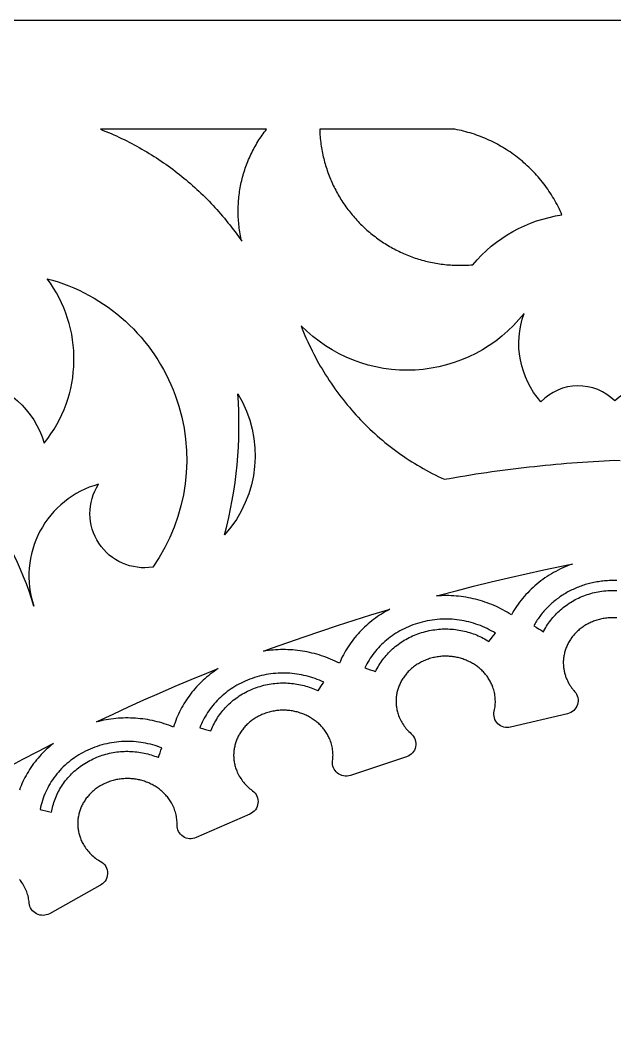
# Model space of a CAD drawing. Extents: x -750 to 750, y -1000 to 1000.
# Drawn here: x -218.2 to 0, y 630.1 to 1000 of the extents above; entities that cross this region are included whole.
import ezdxf

# ---------------------------------------------------------------- set-up
doc = ezdxf.new("R2010")
doc.units = 0
doc.layers.add('LAYER_1', color=18, linetype='CONTINUOUS')

msp = doc.modelspace()

# ---------------------------------------------------------------- linework, layer by layer
at = {"layer": 'LAYER_1'}
for points in [[(-750, -1000), (-750, 1000), (0, 1000), (750, 1000), (750, -1000)], [(0.69, 794.49), (0, 794.49), (-0.68, 794.49), (-1.41, 794.48), (-2.12, 794.46), (-2.69, 794.43), (-3.26, 794.39), (-3.82, 794.35), (-4.38, 794.29), (-4.94, 794.23), (-5.49, 794.16), (-6.04, 794.08), (-6.59, 793.99), (-7.13, 793.89), (-7.67, 793.79), (-8.21, 793.68), (-8.75, 793.55), (-9.28, 793.42), (-9.8, 793.29), (-10.33, 793.14), (-10.84, 792.99), (-11.36, 792.83), (-11.87, 792.66), (-12.38, 792.48), (-12.88, 792.3), (-13.38, 792.1), (-13.87, 791.9), (-14.36, 791.7), (-14.85, 791.48), (-15.33, 791.26), (-15.81, 791.04), (-16.28, 790.8), (-16.75, 790.56), (-17.21, 790.31), (-17.67, 790.06), (-18.12, 789.79), (-18.57, 789.52), (-19.01, 789.25), (-19.44, 788.97), (-19.88, 788.68), (-20.3, 788.38), (-20.72, 788.08), (-21.14, 787.78), (-21.55, 787.46), (-21.95, 787.14), (-22.35, 786.82), (-22.74, 786.49), (-23.13, 786.15), (-23.51, 785.81), (-23.88, 785.46), (-24.25, 785.11), (-24.61, 784.75), (-24.97, 784.38), (-25.32, 784.01), (-25.66, 783.64), (-26, 783.26), (-26.33, 782.87), (-26.65, 782.48), (-26.97, 782.09), (-27.28, 781.69), (-27.58, 781.28), (-27.87, 780.87), (-28.16, 780.46), (-28.44, 780.04), (-28.72, 779.62), (-28.98, 779.19), (-29.24, 778.76), (-29.49, 778.32), (-29.74, 777.88), (-28.84, 777.36), (-27.95, 776.83), (-27.06, 776.29), (-26.18, 775.73), (-26, 776.09), (-25.69, 776.66), (-25.36, 777.23), (-25.02, 777.79), (-24.67, 778.34), (-24.3, 778.88), (-23.92, 779.41), (-23.52, 779.93), (-23.12, 780.45), (-22.7, 780.95), (-22.27, 781.44), (-21.83, 781.92), (-21.37, 782.39), (-20.91, 782.86), (-20.43, 783.31), (-19.94, 783.74), (-19.44, 784.17), (-18.93, 784.59), (-18.41, 784.99), (-17.88, 785.39), (-17.34, 785.77), (-16.79, 786.14), (-16.23, 786.49), (-15.66, 786.84), (-15.08, 787.17), (-14.5, 787.49), (-13.9, 787.8), (-13.29, 788.09), (-12.68, 788.37), (-12.06, 788.63), (-11.43, 788.89), (-10.79, 789.12), (-10.15, 789.35), (-9.5, 789.56), (-8.84, 789.75), (-8.17, 789.93), (-7.5, 790.1), (-6.82, 790.25), (-6.14, 790.38), (-5.45, 790.5), (-4.75, 790.6), (-4.05, 790.69), (-3.35, 790.76), (-2.63, 790.81), (-1.92, 790.85), (-1.3, 790.87), (-0.68, 790.88), (0, 790.88), (0.69, 790.88)], [(-222.55, 726.02), (-217.17, 728.93), (-211.75, 731.81), (-206.3, 734.63), (-206.02, 734.78), (-206.71, 734.23), (-207.37, 733.66), (-208.03, 733.08), (-208.67, 732.49), (-209.29, 731.89), (-209.91, 731.27), (-210.5, 730.65), (-211.08, 730.01), (-211.65, 729.36), (-212.2, 728.7), (-212.74, 728.02), (-213.25, 727.34), (-213.76, 726.65), (-214.25, 725.95), (-214.72, 725.23), (-215.17, 724.51), (-215.61, 723.78), (-216.03, 723.04), (-216.44, 722.29), (-216.82, 721.53), (-217.19, 720.77), (-217.54, 719.99), (-217.88, 719.21), (-218.19, 718.42), (-218.49, 717.63)]]:
    msp.add_lwpolyline(points, dxfattribs=at)
for points in [[(-188.72, 959.98), (-187.74, 959.6), (-186.76, 959.2), (-185.79, 958.8), (-184.82, 958.38), (-183.85, 957.96), (-182.9, 957.53), (-181.94, 957.09), (-180.99, 956.64), (-180.05, 956.19), (-179.11, 955.72), (-178.17, 955.25), (-177.24, 954.77), (-176.31, 954.28), (-175.39, 953.78), (-174.48, 953.27), (-173.56, 952.75), (-172.66, 952.23), (-171.76, 951.69), (-170.86, 951.15), (-169.97, 950.6), (-169.09, 950.05), (-168.21, 949.48), (-167.34, 948.91), (-166.47, 948.33), (-165.61, 947.74), (-164.75, 947.14), (-163.9, 946.53), (-163.05, 945.92), (-162.21, 945.3), (-161.38, 944.67), (-160.55, 944.03), (-159.73, 943.39), (-158.92, 942.73), (-158.11, 942.07), (-157.3, 941.41), (-156.5, 940.73), (-155.71, 940.05), (-154.93, 939.36), (-154.15, 938.66), (-153.38, 937.96), (-152.61, 937.24), (-151.85, 936.52), (-151.1, 935.8), (-150.36, 935.06), (-149.62, 934.32), (-148.88, 933.57), (-148.16, 932.82), (-147.44, 932.06), (-146.73, 931.29), (-146.02, 930.51), (-145.33, 929.73), (-144.64, 928.94), (-143.95, 928.14), (-143.28, 927.34), (-142.61, 926.53), (-141.94, 925.71), (-141.29, 924.89), (-140.64, 924.06), (-140, 923.22), (-139.37, 922.38), (-138.75, 921.53), (-138.13, 920.67), (-137.52, 919.81), (-136.92, 918.94), (-137.07, 919.61), (-137.22, 920.29), (-137.35, 920.96), (-137.47, 921.64), (-137.59, 922.32), (-137.69, 923), (-137.79, 923.67), (-137.87, 924.35), (-137.95, 925.03), (-138.01, 925.71), (-138.07, 926.39), (-138.11, 927.07), (-138.15, 927.75), (-138.18, 928.43), (-138.19, 929.11), (-138.2, 929.79), (-138.2, 930.47), (-138.19, 931.14), (-138.17, 931.82), (-138.14, 932.5), (-138.1, 933.17), (-138.05, 933.85), (-137.99, 934.52), (-137.92, 935.19), (-137.85, 935.86), (-137.76, 936.53), (-137.66, 937.2), (-137.56, 937.86), (-137.44, 938.53), (-137.32, 939.19), (-137.19, 939.85), (-137.05, 940.51), (-136.89, 941.17), (-136.73, 941.82), (-136.57, 942.48), (-136.39, 943.13), (-136.2, 943.77), (-136, 944.42), (-135.8, 945.06), (-135.58, 945.7), (-135.36, 946.34), (-135.13, 946.97), (-134.89, 947.6), (-134.64, 948.23), (-134.38, 948.86), (-134.11, 949.48), (-133.83, 950.1), (-133.55, 950.71), (-133.25, 951.32), (-132.95, 951.93), (-132.64, 952.53), (-132.32, 953.13), (-131.99, 953.73), (-131.65, 954.32), (-131.3, 954.9), (-130.95, 955.49), (-130.58, 956.06), (-130.21, 956.64), (-129.83, 957.21), (-129.44, 957.77), (-129.04, 958.33), (-128.63, 958.89), (-128.22, 959.44), (-127.8, 959.98)], [(-15.58, 800.55), (-16.47, 800.22), (-17.36, 799.88), (-18.24, 799.51), (-19.11, 799.13), (-19.96, 798.73), (-20.81, 798.31), (-21.64, 797.87), (-22.47, 797.42), (-23.28, 796.95), (-24.08, 796.46), (-24.86, 795.96), (-25.64, 795.43), (-26.4, 794.9), (-27.15, 794.34), (-27.88, 793.77), (-28.6, 793.19), (-29.31, 792.59), (-30, 791.97), (-30.67, 791.34), (-31.33, 790.7), (-31.98, 790.04), (-32.61, 789.36), (-33.22, 788.67), (-33.82, 787.97), (-34.4, 787.26), (-34.96, 786.53), (-35.5, 785.78), (-36.03, 785.03), (-36.54, 784.26), (-37.03, 783.48), (-37.51, 782.68), (-37.96, 781.88), (-38.72, 782.37), (-39.49, 782.84), (-40.27, 783.29), (-41.06, 783.72), (-41.86, 784.14), (-42.67, 784.55), (-43.48, 784.93), (-44.3, 785.3), (-45.13, 785.65), (-45.96, 785.98), (-46.81, 786.3), (-47.65, 786.6), (-48.51, 786.88), (-49.37, 787.14), (-50.23, 787.39), (-51.1, 787.61), (-51.98, 787.83), (-52.86, 788.02), (-53.74, 788.19), (-54.63, 788.35), (-55.52, 788.49), (-56.41, 788.61), (-57.31, 788.72), (-58.2, 788.8), (-59.1, 788.87), (-60.01, 788.92), (-60.91, 788.95), (-61.81, 788.97), (-62.72, 788.96), (-63.63, 788.94), (-64.53, 788.9), (-65.44, 788.84), (-64.48, 789.1), (-58.16, 790.78), (-51.8, 792.41), (-45.41, 793.99), (-38.99, 795.52), (-32.54, 796.99), (-26.07, 798.42), (-19.54, 799.81), (-18.91, 799.93), (-17.24, 800.25)], [(-82.55, 783.98), (-83.33, 783.57), (-84.11, 783.13), (-84.87, 782.68), (-85.62, 782.22), (-86.36, 781.74), (-87.08, 781.25), (-87.8, 780.75), (-88.5, 780.23), (-89.19, 779.69), (-89.87, 779.15), (-90.53, 778.59), (-91.18, 778.01), (-91.82, 777.43), (-92.44, 776.83), (-93.05, 776.22), (-93.64, 775.59), (-94.22, 774.96), (-94.79, 774.31), (-95.34, 773.65), (-95.88, 772.99), (-96.4, 772.3), (-96.91, 771.61), (-97.4, 770.91), (-97.87, 770.2), (-98.33, 769.48), (-98.77, 768.74), (-99.19, 768), (-99.6, 767.25), (-99.99, 766.48), (-100.37, 765.71), (-100.72, 764.93), (-101.06, 764.14), (-101.86, 764.55), (-102.67, 764.95), (-103.49, 765.32), (-104.32, 765.68), (-105.15, 766.02), (-105.99, 766.35), (-106.83, 766.65), (-107.68, 766.94), (-108.53, 767.21), (-109.39, 767.46), (-110.25, 767.7), (-111.12, 767.92), (-111.99, 768.12), (-112.87, 768.3), (-113.75, 768.47), (-114.63, 768.62), (-115.52, 768.75), (-116.4, 768.86), (-117.29, 768.95), (-118.18, 769.03), (-119.08, 769.09), (-119.97, 769.13), (-120.86, 769.16), (-121.76, 769.16), (-122.66, 769.15), (-123.55, 769.12), (-124.45, 769.07), (-125.34, 769.01), (-126.23, 768.93), (-127.13, 768.83), (-128.02, 768.71), (-128.9, 768.57), (-126, 769.64), (-120, 771.8), (-113.96, 773.91), (-107.89, 775.98), (-101.79, 778), (-95.65, 779.97), (-89.48, 781.89), (-83.28, 783.76)], [(-91.75, 762.48), (-90.76, 762.15), (-89.77, 761.81), (-88.78, 761.47), (-87.79, 761.11), (-87.52, 761.66), (-87.22, 762.24), (-86.9, 762.81), (-86.57, 763.37), (-86.23, 763.92), (-85.87, 764.46), (-85.5, 765), (-85.11, 765.52), (-84.71, 766.04), (-84.3, 766.55), (-83.87, 767.05), (-83.44, 767.54), (-82.99, 768.02), (-82.52, 768.49), (-82.05, 768.95), (-81.56, 769.4), (-81.06, 769.84), (-80.55, 770.27), (-80.03, 770.68), (-79.49, 771.09), (-78.95, 771.48), (-78.39, 771.86), (-77.82, 772.23), (-77.24, 772.59), (-76.65, 772.93), (-76.05, 773.26), (-75.44, 773.58), (-74.82, 773.88), (-74.19, 774.17), (-73.55, 774.45), (-72.9, 774.71), (-72.25, 774.96), (-71.58, 775.19), (-70.9, 775.41), (-70.22, 775.61), (-69.53, 775.8), (-68.84, 775.97), (-68.14, 776.12), (-67.45, 776.26), (-66.76, 776.38), (-66.07, 776.48), (-65.37, 776.57), (-64.68, 776.64), (-63.99, 776.69), (-63.3, 776.73), (-62.61, 776.75), (-61.92, 776.75), (-61.24, 776.74), (-60.56, 776.71), (-59.88, 776.67), (-59.2, 776.61), (-58.52, 776.54), (-57.85, 776.45), (-57.19, 776.35), (-56.52, 776.23), (-55.86, 776.1), (-55.21, 775.96), (-54.56, 775.79), (-53.91, 775.62), (-53.27, 775.43), (-52.64, 775.23), (-52.01, 775.01), (-51.39, 774.78), (-50.77, 774.53), (-50.16, 774.27), (-49.55, 774), (-48.95, 773.71), (-48.36, 773.41), (-47.78, 773.1), (-47.2, 772.77), (-46.64, 772.44), (-46.22, 772.18), (-45.63, 772.93), (-45.04, 773.68), (-44.44, 774.43), (-43.83, 775.17), (-44.58, 775.63), (-45.34, 776.07), (-46.12, 776.48), (-46.9, 776.88), (-47.7, 777.26), (-48.5, 777.61), (-49.32, 777.95), (-50.15, 778.26), (-50.98, 778.55), (-51.83, 778.83), (-52.68, 779.08), (-53.54, 779.31), (-54.41, 779.51), (-55.28, 779.7), (-56.16, 779.86), (-57.04, 780), (-57.93, 780.12), (-58.83, 780.21), (-59.73, 780.28), (-60.63, 780.33), (-61.54, 780.36), (-62.45, 780.36), (-63.36, 780.34), (-64.27, 780.29), (-65.18, 780.22), (-66.1, 780.13), (-67.01, 780.01), (-67.93, 779.86), (-68.84, 779.7), (-69.75, 779.5), (-70.66, 779.28), (-71.57, 779.04), (-72.43, 778.78), (-73.28, 778.51), (-74.12, 778.21), (-74.94, 777.89), (-75.75, 777.55), (-76.55, 777.2), (-77.34, 776.83), (-78.11, 776.43), (-78.86, 776.02), (-79.6, 775.6), (-80.33, 775.15), (-81.04, 774.69), (-81.74, 774.21), (-82.42, 773.72), (-83.09, 773.21), (-83.74, 772.68), (-84.37, 772.14), (-84.99, 771.59), (-85.59, 771.02), (-86.17, 770.43), (-86.74, 769.84), (-87.29, 769.23), (-87.82, 768.6), (-88.33, 767.97), (-88.82, 767.32), (-89.3, 766.66), (-89.76, 765.99), (-90.2, 765.31), (-90.61, 764.62), (-91.01, 763.92), (-91.39, 763.2)], [(-145.56, 762.18), (-146.3, 761.69), (-147.02, 761.19), (-147.73, 760.68), (-148.43, 760.15), (-149.11, 759.61), (-149.78, 759.05), (-150.44, 758.49), (-151.09, 757.91), (-151.72, 757.31), (-152.33, 756.71), (-152.93, 756.09), (-153.52, 755.46), (-154.09, 754.82), (-154.65, 754.17), (-155.19, 753.51), (-155.72, 752.83), (-156.23, 752.15), (-156.73, 751.45), (-157.21, 750.75), (-157.67, 750.03), (-158.12, 749.31), (-158.55, 748.58), (-158.97, 747.83), (-159.36, 747.08), (-159.74, 746.32), (-160.11, 745.55), (-160.45, 744.77), (-160.78, 743.98), (-161.09, 743.19), (-161.38, 742.39), (-161.65, 741.58), (-161.91, 740.76), (-162.75, 741.1), (-163.6, 741.42), (-164.45, 741.72), (-165.31, 742), (-166.17, 742.27), (-167.04, 742.51), (-167.92, 742.74), (-168.79, 742.95), (-169.67, 743.14), (-170.56, 743.32), (-171.44, 743.48), (-172.33, 743.62), (-173.22, 743.74), (-174.12, 743.84), (-175.01, 743.93), (-175.91, 743.99), (-176.81, 744.04), (-177.71, 744.08), (-178.6, 744.09), (-179.5, 744.09), (-180.4, 744.06), (-181.3, 744.02), (-182.2, 743.97), (-183.1, 743.89), (-183.99, 743.8), (-184.88, 743.68), (-185.78, 743.55), (-186.66, 743.41), (-187.55, 743.24), (-188.43, 743.06), (-189.31, 742.85), (-190.19, 742.63), (-189.7, 742.87), (-184.09, 745.52), (-178.45, 748.14), (-172.77, 750.71), (-167.05, 753.23), (-161.29, 755.71), (-155.5, 758.15), (-149.67, 760.54)], [(-152.29, 740.43), (-151.27, 740.18), (-150.24, 739.91), (-149.22, 739.64), (-148.2, 739.36), (-148.11, 739.6), (-147.86, 740.2), (-147.6, 740.79), (-147.33, 741.38), (-147.04, 741.96), (-146.74, 742.53), (-146.42, 743.1), (-146.09, 743.66), (-145.74, 744.21), (-145.38, 744.75), (-145, 745.29), (-144.61, 745.82), (-144.21, 746.34), (-143.79, 746.85), (-143.36, 747.35), (-142.92, 747.84), (-142.47, 748.32), (-142, 748.79), (-141.52, 749.25), (-141.02, 749.7), (-140.51, 750.14), (-140, 750.57), (-139.46, 750.98), (-138.92, 751.39), (-138.37, 751.78), (-137.8, 752.16), (-137.22, 752.53), (-136.63, 752.89), (-136.03, 753.23), (-135.42, 753.56), (-134.8, 753.88), (-134.17, 754.18), (-133.52, 754.47), (-132.87, 754.75), (-132.21, 755.01), (-131.54, 755.25), (-130.86, 755.48), (-130.19, 755.69), (-129.51, 755.89), (-128.83, 756.07), (-128.15, 756.23), (-127.47, 756.37), (-126.79, 756.5), (-126.1, 756.61), (-125.42, 756.71), (-124.73, 756.78), (-124.05, 756.85), (-123.37, 756.9), (-122.68, 756.93), (-122, 756.94), (-121.32, 756.94), (-120.64, 756.93), (-119.97, 756.9), (-119.29, 756.85), (-118.62, 756.79), (-117.95, 756.72), (-117.29, 756.63), (-116.63, 756.52), (-115.97, 756.4), (-115.31, 756.27), (-114.66, 756.12), (-114.01, 755.95), (-113.37, 755.78), (-112.73, 755.59), (-112.1, 755.38), (-111.47, 755.16), (-110.85, 754.93), (-110.23, 754.68), (-109.62, 754.42), (-109.02, 754.14), (-108.91, 754.09), (-107.88, 755.67), (-106.82, 757.24), (-107.59, 757.6), (-108.38, 757.93), (-109.17, 758.25), (-109.97, 758.55), (-110.78, 758.82), (-111.6, 759.08), (-112.42, 759.32), (-113.25, 759.53), (-114.09, 759.73), (-114.93, 759.9), (-115.78, 760.06), (-116.63, 760.19), (-117.49, 760.31), (-118.35, 760.4), (-119.21, 760.47), (-120.08, 760.52), (-120.94, 760.55), (-121.81, 760.56), (-122.69, 760.54), (-123.56, 760.5), (-124.43, 760.44), (-125.31, 760.36), (-126.18, 760.26), (-127.05, 760.13), (-127.93, 759.99), (-128.79, 759.81), (-129.66, 759.62), (-130.53, 759.4), (-131.39, 759.16), (-132.25, 758.9), (-133.1, 758.61), (-133.95, 758.3), (-134.77, 757.98), (-135.58, 757.64), (-136.38, 757.28), (-137.15, 756.9), (-137.92, 756.5), (-138.67, 756.08), (-139.41, 755.65), (-140.13, 755.2), (-140.83, 754.74), (-141.52, 754.26), (-142.19, 753.76), (-142.85, 753.25), (-143.49, 752.73), (-144.11, 752.19), (-144.72, 751.63), (-145.31, 751.07), (-145.89, 750.48), (-146.44, 749.89), (-146.98, 749.28), (-147.5, 748.67), (-148.01, 748.04), (-148.49, 747.39), (-148.96, 746.74), (-149.4, 746.08), (-149.83, 745.4), (-150.24, 744.72), (-150.64, 744.03), (-151.01, 743.32), (-151.36, 742.61), (-151.69, 741.89), (-152, 741.16)], [(-210.87, 710.55), (-209.83, 710.31), (-208.79, 710.06), (-207.75, 709.79), (-206.72, 709.52), (-206.63, 710.01), (-206.5, 710.64), (-206.36, 711.27), (-206.2, 711.89), (-206.02, 712.52), (-205.83, 713.13), (-205.62, 713.75), (-205.39, 714.35), (-205.15, 714.96), (-204.9, 715.55), (-204.63, 716.14), (-204.34, 716.73), (-204.04, 717.3), (-203.73, 717.87), (-203.4, 718.44), (-203.05, 718.99), (-202.69, 719.54), (-202.32, 720.08), (-201.93, 720.62), (-201.53, 721.14), (-201.11, 721.65), (-200.68, 722.16), (-200.24, 722.66), (-199.78, 723.15), (-199.31, 723.62), (-198.83, 724.09), (-198.33, 724.55), (-197.82, 724.99), (-197.3, 725.43), (-196.76, 725.85), (-196.21, 726.26), (-195.65, 726.66), (-195.07, 727.05), (-194.49, 727.43), (-193.89, 727.79), (-193.28, 728.14), (-192.66, 728.48), (-192.03, 728.8), (-191.39, 729.11), (-190.74, 729.4), (-190.09, 729.68), (-189.44, 729.93), (-188.78, 730.18), (-188.12, 730.4), (-187.45, 730.61), (-186.79, 730.8), (-186.12, 730.98), (-185.45, 731.14), (-184.77, 731.28), (-184.1, 731.41), (-183.43, 731.52), (-182.75, 731.62), (-182.07, 731.7), (-181.4, 731.76), (-180.72, 731.81), (-180.04, 731.85), (-179.37, 731.87), (-178.69, 731.87), (-178.02, 731.86), (-177.35, 731.83), (-176.68, 731.79), (-176.01, 731.73), (-175.35, 731.66), (-174.68, 731.58), (-174.02, 731.48), (-173.36, 731.36), (-172.71, 731.23), (-172.06, 731.09), (-171.41, 730.93), (-170.77, 730.75), (-170.13, 730.57), (-169.5, 730.37), (-168.87, 730.15), (-168.24, 729.92), (-167.62, 729.68), (-167.48, 729.62), (-167.18, 730.5), (-166.87, 731.37), (-166.55, 732.24), (-166.21, 733.11), (-167.04, 733.42), (-167.88, 733.71), (-168.72, 733.98), (-169.57, 734.22), (-170.43, 734.45), (-171.3, 734.65), (-172.17, 734.83), (-173.04, 734.99), (-173.92, 735.13), (-174.81, 735.24), (-175.69, 735.34), (-176.58, 735.41), (-177.47, 735.45), (-178.37, 735.48), (-179.26, 735.48), (-180.16, 735.46), (-181.06, 735.41), (-181.95, 735.34), (-182.85, 735.25), (-183.74, 735.14), (-184.63, 735), (-185.52, 734.84), (-186.41, 734.66), (-187.3, 734.45), (-188.18, 734.22), (-189.05, 733.96), (-189.92, 733.68), (-190.79, 733.38), (-191.65, 733.05), (-192.5, 732.69), (-193.35, 732.32), (-194.19, 731.92), (-195.03, 731.48), (-195.85, 731.03), (-196.65, 730.56), (-197.43, 730.07), (-198.2, 729.56), (-198.94, 729.04), (-199.67, 728.49), (-200.38, 727.93), (-201.06, 727.35), (-201.73, 726.76), (-202.38, 726.15), (-203, 725.52), (-203.61, 724.88), (-204.19, 724.23), (-204.75, 723.56), (-205.29, 722.88), (-205.81, 722.18), (-206.31, 721.47), (-206.79, 720.76), (-207.24, 720.03), (-207.67, 719.28), (-208.08, 718.53), (-208.47, 717.77), (-208.83, 717), (-209.17, 716.22), (-209.48, 715.43), (-209.77, 714.64), (-210.04, 713.83), (-210.29, 713.02), (-210.51, 712.2), (-210.7, 711.38)]]:
    msp.add_lwpolyline(points, close=True, dxfattribs=at)
for points in [[(-108.29, 959.98), (-108.27, 959.29), (-108.23, 958.6), (-108.19, 957.91), (-108.13, 957.23), (-108.07, 956.55), (-108, 955.87), (-107.92, 955.19), (-107.84, 954.52), (-107.74, 953.85), (-107.63, 953.18), (-107.52, 952.52), (-107.4, 951.86), (-107.27, 951.2), (-107.13, 950.55), (-106.98, 949.9), (-106.83, 949.25), (-106.67, 948.6), (-106.5, 947.96), (-106.32, 947.32), (-106.13, 946.69), (-105.94, 946.06), (-105.73, 945.43), (-105.52, 944.81), (-105.31, 944.19), (-105.08, 943.57), (-104.85, 942.96), (-104.61, 942.35), (-104.36, 941.75), (-104.1, 941.15), (-103.84, 940.55), (-103.57, 939.96), (-103.29, 939.37), (-103.01, 938.79), (-102.72, 938.21), (-102.42, 937.63), (-102.11, 937.06), (-101.8, 936.49), (-101.48, 935.93), (-101.16, 935.37), (-100.82, 934.82), (-100.48, 934.27), (-100.14, 933.73), (-99.78, 933.19), (-99.43, 932.65), (-99.06, 932.12), (-98.69, 931.6), (-98.31, 931.08), (-97.92, 930.56), (-97.53, 930.05), (-97.14, 929.55), (-96.73, 929.05), (-96.32, 928.56), (-95.91, 928.07), (-95.49, 927.58), (-95.06, 927.11), (-94.63, 926.63), (-94.19, 926.16), (-93.75, 925.7), (-93.3, 925.25), (-92.84, 924.8), (-92.38, 924.35), (-91.92, 923.91), (-91.44, 923.48), (-90.97, 923.05), (-90.49, 922.63), (-90, 922.21), (-89.51, 921.8), (-89.01, 921.4), (-88.51, 921), (-88, 920.61), (-87.49, 920.23), (-86.97, 919.85), (-86.45, 919.48), (-85.92, 919.11), (-85.39, 918.75), (-84.85, 918.4), (-84.31, 918.05), (-83.77, 917.71), (-83.22, 917.38), (-82.67, 917.05), (-82.11, 916.73), (-81.55, 916.42), (-80.98, 916.11), (-80.41, 915.81), (-79.84, 915.52), (-79.26, 915.23), (-78.68, 914.96), (-78.09, 914.69), (-77.5, 914.42), (-76.9, 914.17), (-76.31, 913.92), (-75.71, 913.67), (-75.1, 913.44), (-74.49, 913.21), (-73.88, 912.99), (-73.27, 912.78), (-72.65, 912.58), (-72.03, 912.38), (-71.4, 912.19), (-70.77, 912.01), (-70.14, 911.84), (-69.51, 911.67), (-68.87, 911.52), (-68.23, 911.37), (-67.59, 911.22), (-66.94, 911.09), (-66.29, 910.97), (-65.64, 910.85), (-64.99, 910.74), (-64.33, 910.64), (-63.67, 910.55), (-63.01, 910.47), (-62.34, 910.39), (-61.68, 910.32), (-61.01, 910.27), (-60.34, 910.22), (-59.67, 910.18), (-58.99, 910.15), (-58.31, 910.12), (-57.63, 910.11), (-56.95, 910.1), (-56.27, 910.11), (-55.59, 910.12), (-54.9, 910.14), (-54.21, 910.17), (-53.52, 910.21), (-52.83, 910.26), (-52.14, 910.32, -0.185567), (-19.4, 928.59), (-19.74, 929.36), (-20.09, 930.12), (-20.45, 930.88), (-20.82, 931.63), (-21.2, 932.37), (-21.59, 933.1), (-22, 933.83), (-22.41, 934.55), (-22.83, 935.26), (-23.27, 935.96), (-23.71, 936.65), (-24.17, 937.34), (-24.63, 938.02), (-25.11, 938.69), (-25.59, 939.35), (-26.09, 940.01), (-26.59, 940.65), (-27.1, 941.29), (-27.63, 941.92), (-28.16, 942.54), (-28.7, 943.15), (-29.25, 943.75), (-29.8, 944.35), (-30.37, 944.93), (-30.94, 945.51), (-31.53, 946.07), (-32.12, 946.63), (-32.72, 947.18), (-33.33, 947.72), (-33.94, 948.25), (-34.57, 948.77), (-35.2, 949.28), (-35.83, 949.78), (-36.48, 950.27), (-37.13, 950.75), (-37.79, 951.22), (-38.46, 951.68), (-39.14, 952.13), (-39.82, 952.57), (-40.5, 952.99), (-41.2, 953.41), (-41.9, 953.82), (-42.61, 954.22), (-43.32, 954.61), (-44.04, 954.98), (-44.77, 955.35), (-45.5, 955.7), (-46.23, 956.05), (-46.98, 956.38), (-47.72, 956.7), (-48.48, 957.01), (-49.24, 957.31), (-50, 957.6), (-50.77, 957.87), (-51.54, 958.14), (-52.32, 958.39), (-53.11, 958.63), (-53.89, 958.86), (-54.69, 959.08), (-55.48, 959.28), (-56.28, 959.48), (-57.09, 959.66), (-57.9, 959.82), (-58.71, 959.98)], [(-268.09, 854.58, -0.631053), (-209.39, 844.89, 0.344597), (-208.31, 905.2, -0.521967), (-169.5, 799.43, -0.646529), (-189.47, 829.81, 0.430822), (-213.16, 785.12, 0.192346)], [(-143.18, 811.27, 0.082924), (-138.3, 863.02, -0.331374)]]:
    msp.add_lwpolyline(points, format="xyb", close=True, dxfattribs=at)
for points in [[(27.1, 860.03, 0.420634), (0, 860.38, 0.420634), (-27.1, 860.03, -0.274672), (-33.3, 892.43, -0.451696), (-115.15, 887.95), (-114.68, 886.76), (-114.2, 885.58), (-113.71, 884.41), (-113.2, 883.25), (-112.68, 882.09), (-112.14, 880.95), (-111.6, 879.81), (-111.04, 878.68), (-110.47, 877.56), (-109.89, 876.45), (-109.29, 875.35), (-108.69, 874.25), (-108.07, 873.17), (-107.44, 872.09), (-106.8, 871.02), (-106.14, 869.97), (-105.48, 868.92), (-104.8, 867.88), (-104.11, 866.85), (-103.41, 865.83), (-102.7, 864.82), (-101.98, 863.82), (-101.24, 862.83), (-100.5, 861.85), (-99.74, 860.87), (-98.98, 859.91), (-98.2, 858.96), (-97.41, 858.02), (-96.61, 857.09), (-95.8, 856.17), (-94.98, 855.26), (-94.15, 854.36), (-93.31, 853.47), (-92.46, 852.59), (-91.6, 851.73), (-90.73, 850.87), (-89.85, 850.02), (-88.96, 849.19), (-88.06, 848.37), (-87.15, 847.55), (-86.23, 846.75), (-85.3, 845.96), (-84.36, 845.18), (-83.41, 844.42), (-82.46, 843.66), (-81.49, 842.92), (-80.51, 842.19), (-79.53, 841.47), (-78.54, 840.76), (-77.53, 840.06), (-76.52, 839.38), (-75.5, 838.7), (-74.47, 838.04), (-73.44, 837.4), (-72.39, 836.76), (-71.34, 836.14), (-70.28, 835.53), (-69.2, 834.93), (-68.13, 834.35), (-67.04, 833.78), (-65.94, 833.22), (-64.84, 832.67), (-63.73, 832.14), (-62.61, 831.62), (-60.68, 831.96), (-58.74, 832.3), (-56.8, 832.63), (-54.86, 832.95), (-52.91, 833.26), (-50.97, 833.57), (-49.02, 833.86), (-47.08, 834.15), (-45.13, 834.43), (-43.18, 834.7), (-41.23, 834.97), (-39.28, 835.23), (-37.32, 835.47), (-35.37, 835.71), (-33.41, 835.94), (-31.46, 836.17), (-29.5, 836.38), (-27.54, 836.59), (-25.58, 836.79), (-23.62, 836.98), (-21.66, 837.16), (-19.69, 837.33), (-17.73, 837.5), (-15.76, 837.66), (-13.8, 837.81), (-11.83, 837.95), (-9.86, 838.08), (-7.89, 838.2), (-5.92, 838.32), (-3.95, 838.42), (-1.97, 838.52), (0, 838.61), (1.97, 838.52)], [(0.69, 780.88), (0, 780.88), (-0.68, 780.88), (-1.1, 780.87), (-1.51, 780.86), (-1.99, 780.84), (-2.47, 780.8), (-2.94, 780.75), (-3.41, 780.69), (-3.87, 780.63), (-4.33, 780.55), (-4.78, 780.46), (-5.23, 780.36), (-5.68, 780.25), (-6.12, 780.13), (-6.55, 780), (-6.98, 779.86), (-7.41, 779.72), (-7.82, 779.56), (-8.24, 779.4), (-8.64, 779.22), (-9.04, 779.04), (-9.44, 778.85), (-9.83, 778.65), (-10.21, 778.44), (-10.59, 778.23), (-10.95, 778), (-11.32, 777.77), (-11.67, 777.53), (-12.02, 777.29), (-12.36, 777.03), (-12.7, 776.77), (-13.03, 776.5), (-13.34, 776.23), (-13.66, 775.95), (-13.96, 775.66), (-14.26, 775.37), (-14.54, 775.07), (-14.82, 774.77), (-15.1, 774.46), (-15.36, 774.14), (-15.61, 773.82), (-15.86, 773.49), (-16.1, 773.16), (-16.32, 772.83), (-16.54, 772.49), (-16.75, 772.14), (-16.95, 771.79), (-17.15, 771.44), (-17.33, 771.08), (-17.5, 770.72), (-17.67, 770.35), (-17.82, 769.98), (-17.96, 769.61), (-18.1, 769.23), (-18.22, 768.85), (-18.34, 768.47), (-18.44, 768.08), (-18.53, 767.69), (-18.62, 767.3), (-18.69, 766.9), (-18.75, 766.51), (-18.81, 766.1), (-18.85, 765.7), (-18.88, 765.29), (-18.9, 764.88), (-18.91, 764.47), (-18.9, 764.05), (-18.89, 763.63), (-18.87, 763.29), (-18.84, 762.94), (-18.8, 762.6), (-18.76, 762.26), (-18.71, 761.92), (-18.65, 761.59), (-18.59, 761.26), (-18.51, 760.93), (-18.43, 760.6), (-18.35, 760.28), (-18.25, 759.96), (-18.15, 759.64), (-18.05, 759.32), (-17.93, 759.01), (-17.81, 758.69), (-17.68, 758.39), (-17.55, 758.08), (-17.41, 757.78), (-17.26, 757.48), (-17.11, 757.18), (-16.95, 756.89), (-16.78, 756.6), (-16.61, 756.31), (-16.43, 756.02), (-16.24, 755.74), (-16.05, 755.47), (-15.85, 755.19), (-15.65, 754.92), (-15.44, 754.65), (-15.23, 754.39), (-15, 754.13), (-14.74, 753.84, -0.566961), (-17.33, 745.66), (-38.24, 740.68, -0.553886), (-44.27, 746.63), (-44.14, 747.22), (-44.05, 747.72), (-43.97, 748.22), (-43.91, 748.73), (-43.87, 749.24), (-43.84, 749.76), (-43.84, 750.27), (-43.85, 750.79), (-43.88, 751.31), (-43.93, 751.82), (-43.99, 752.34), (-44.08, 752.86), (-44.18, 753.39), (-44.3, 753.91), (-44.44, 754.43), (-44.61, 754.96), (-44.74, 755.35), (-44.89, 755.75), (-45.05, 756.14), (-45.22, 756.52), (-45.4, 756.9), (-45.59, 757.28), (-45.78, 757.64), (-45.99, 758.01), (-46.2, 758.36), (-46.43, 758.71), (-46.66, 759.06), (-46.9, 759.39), (-47.15, 759.73), (-47.41, 760.05), (-47.68, 760.37), (-47.96, 760.68), (-48.24, 760.99), (-48.53, 761.29), (-48.83, 761.59), (-49.14, 761.87), (-49.46, 762.15), (-49.78, 762.43), (-50.11, 762.69), (-50.45, 762.95), (-50.79, 763.2), (-51.14, 763.45), (-51.5, 763.68), (-51.86, 763.91), (-52.23, 764.13), (-52.61, 764.34), (-52.99, 764.55), (-53.37, 764.74), (-53.77, 764.93), (-54.16, 765.11), (-54.57, 765.28), (-54.97, 765.44), (-55.38, 765.6), (-55.8, 765.74), (-56.22, 765.88), (-56.65, 766), (-57.07, 766.12), (-57.5, 766.22), (-57.94, 766.32), (-58.38, 766.41), (-58.82, 766.49), (-59.26, 766.56), (-59.71, 766.61), (-60.15, 766.66), (-60.61, 766.7), (-61.06, 766.73), (-61.51, 766.75), (-61.97, 766.75), (-62.42, 766.75), (-62.88, 766.74), (-63.34, 766.71), (-63.8, 766.68), (-64.26, 766.63), (-64.72, 766.57), (-65.18, 766.5), (-65.64, 766.42), (-66.11, 766.33), (-66.57, 766.23), (-67.03, 766.12), (-67.49, 765.99), (-67.95, 765.86), (-68.39, 765.71), (-68.84, 765.56), (-69.27, 765.4), (-69.7, 765.22), (-70.12, 765.04), (-70.53, 764.85), (-70.94, 764.65), (-71.33, 764.45), (-71.72, 764.23), (-72.1, 764.01), (-72.48, 763.78), (-72.84, 763.54), (-73.2, 763.3), (-73.55, 763.04), (-73.9, 762.79), (-74.23, 762.52), (-74.56, 762.25), (-74.87, 761.97), (-75.18, 761.68), (-75.48, 761.39), (-75.78, 761.09), (-76.06, 760.79), (-76.34, 760.48), (-76.6, 760.17), (-76.86, 759.85), (-77.11, 759.52), (-77.35, 759.19), (-77.58, 758.86), (-77.81, 758.52), (-78.02, 758.18), (-78.22, 757.83), (-78.42, 757.48), (-78.61, 757.13), (-78.78, 756.77), (-78.95, 756.41), (-79.11, 756.05), (-79.25, 755.68), (-79.39, 755.31), (-79.52, 754.94), (-79.64, 754.56), (-79.75, 754.18), (-79.85, 753.8), (-79.94, 753.42), (-80.02, 753.04), (-80.09, 752.65), (-80.14, 752.26), (-80.19, 751.87), (-80.23, 751.48), (-80.26, 751.09), (-80.28, 750.69), (-80.28, 750.3), (-80.28, 749.9), (-80.27, 749.5), (-80.24, 749.11), (-80.21, 748.71), (-80.16, 748.31), (-80.1, 747.9), (-80.03, 747.5), (-79.95, 747.1), (-79.86, 746.7), (-79.76, 746.29), (-79.64, 745.89), (-79.52, 745.49), (-79.33, 744.96), (-79.13, 744.45), (-78.92, 743.95), (-78.68, 743.46), (-78.44, 742.97), (-78.17, 742.5), (-77.89, 742.04), (-77.6, 741.58), (-77.29, 741.14), (-76.97, 740.71), (-76.63, 740.29), (-76.27, 739.87), (-75.91, 739.47), (-75.53, 739.08), (-75.14, 738.71), (-74.67, 738.29, -0.57444), (-76.45, 729.84), (-97.03, 722.99, -0.550518), (-103.57, 728.34), (-103.49, 728.92), (-103.45, 729.42), (-103.42, 729.93), (-103.41, 730.43), (-103.42, 730.94), (-103.45, 731.45), (-103.49, 731.96), (-103.55, 732.47), (-103.63, 732.98), (-103.73, 733.49), (-103.85, 734), (-103.98, 734.51), (-104.14, 735.02), (-104.31, 735.53), (-104.51, 736.04), (-104.73, 736.56), (-104.9, 736.94), (-105.09, 737.32), (-105.29, 737.7), (-105.49, 738.07), (-105.71, 738.44), (-105.93, 738.79), (-106.17, 739.14), (-106.41, 739.49), (-106.66, 739.83), (-106.92, 740.16), (-107.19, 740.48), (-107.46, 740.8), (-107.75, 741.11), (-108.04, 741.42), (-108.34, 741.71), (-108.65, 742.01), (-108.96, 742.29), (-109.29, 742.56), (-109.61, 742.83), (-109.95, 743.09), (-110.29, 743.35), (-110.65, 743.59), (-111, 743.83), (-111.36, 744.06), (-111.73, 744.28), (-112.11, 744.5), (-112.49, 744.7), (-112.88, 744.9), (-113.27, 745.09), (-113.66, 745.27), (-114.07, 745.44), (-114.47, 745.61), (-114.88, 745.76), (-115.3, 745.91), (-115.72, 746.04), (-116.14, 746.17), (-116.57, 746.29), (-117, 746.4), (-117.43, 746.5), (-117.86, 746.58), (-118.3, 746.66), (-118.74, 746.73), (-119.19, 746.79), (-119.63, 746.84), (-120.08, 746.88), (-120.53, 746.92), (-120.98, 746.94), (-121.43, 746.95), (-121.88, 746.95), (-122.34, 746.93), (-122.79, 746.91), (-123.24, 746.88), (-123.7, 746.84), (-124.15, 746.79), (-124.61, 746.72), (-125.06, 746.65), (-125.51, 746.56), (-125.97, 746.47), (-126.42, 746.36), (-126.87, 746.24), (-127.32, 746.12), (-127.77, 745.98), (-128.21, 745.82), (-128.66, 745.66), (-129.1, 745.49), (-129.53, 745.31), (-129.95, 745.12), (-130.37, 744.92), (-130.77, 744.71), (-131.17, 744.49), (-131.56, 744.27), (-131.94, 744.04), (-132.32, 743.8), (-132.68, 743.56), (-133.04, 743.3), (-133.39, 743.04), (-133.73, 742.78), (-134.06, 742.5), (-134.38, 742.23), (-134.69, 741.94), (-135, 741.65), (-135.29, 741.35), (-135.58, 741.05), (-135.86, 740.74), (-136.13, 740.42), (-136.39, 740.11), (-136.64, 739.78), (-136.88, 739.45), (-137.12, 739.12), (-137.34, 738.78), (-137.56, 738.44), (-137.76, 738.09), (-137.96, 737.74), (-138.15, 737.39), (-138.32, 737.03), (-138.49, 736.67), (-138.65, 736.31), (-138.8, 735.94), (-138.94, 735.57), (-139.07, 735.2), (-139.19, 734.83), (-139.3, 734.45), (-139.4, 734.07), (-139.49, 733.69), (-139.57, 733.31), (-139.65, 732.92), (-139.71, 732.54), (-139.76, 732.15), (-139.8, 731.76), (-139.83, 731.37), (-139.85, 730.98), (-139.86, 730.59), (-139.86, 730.2), (-139.85, 729.8), (-139.83, 729.41), (-139.79, 729.01), (-139.75, 728.62), (-139.7, 728.22), (-139.63, 727.83), (-139.56, 727.43), (-139.47, 727.04), (-139.38, 726.64), (-139.27, 726.25), (-139.15, 725.85), (-139.02, 725.46), (-138.87, 725.06), (-138.72, 724.67), (-138.55, 724.28), (-138.31, 723.77), (-138.06, 723.27), (-137.8, 722.79), (-137.52, 722.31), (-137.22, 721.85), (-136.9, 721.4), (-136.57, 720.95), (-136.23, 720.52), (-135.87, 720.1), (-135.5, 719.69), (-135.11, 719.29), (-134.71, 718.9), (-134.3, 718.53), (-133.87, 718.17), (-133.43, 717.82), (-132.92, 717.43, -0.575353), (-133.9, 708.85), (-153.65, 700.21, -0.545003), (-160.65, 704.85), (-160.64, 705.45), (-160.65, 705.96), (-160.68, 706.47), (-160.73, 706.98), (-160.79, 707.5), (-160.88, 708.01), (-160.98, 708.52), (-161.1, 709.02), (-161.23, 709.53), (-161.39, 710.03), (-161.56, 710.53), (-161.75, 711.03), (-161.96, 711.53), (-162.19, 712.02), (-162.44, 712.51), (-162.72, 713), (-162.93, 713.37), (-163.16, 713.73), (-163.4, 714.09), (-163.65, 714.44), (-163.91, 714.79), (-164.17, 715.13), (-164.45, 715.45), (-164.73, 715.78), (-165.02, 716.09), (-165.31, 716.4), (-165.62, 716.7), (-165.93, 716.99), (-166.25, 717.27), (-166.58, 717.55), (-166.91, 717.82), (-167.25, 718.08), (-167.6, 718.34), (-167.95, 718.58), (-168.31, 718.82), (-168.68, 719.05), (-169.05, 719.27), (-169.43, 719.48), (-169.81, 719.69), (-170.2, 719.88), (-170.59, 720.07), (-170.99, 720.25), (-171.39, 720.42), (-171.8, 720.58), (-172.21, 720.73), (-172.63, 720.87), (-173.05, 721), (-173.47, 721.13), (-173.9, 721.24), (-174.33, 721.35), (-174.76, 721.45), (-175.2, 721.53), (-175.64, 721.61), (-176.08, 721.68), (-176.52, 721.73), (-176.97, 721.78), (-177.41, 721.82), (-177.86, 721.85), (-178.31, 721.86), (-178.75, 721.87), (-179.2, 721.87), (-179.65, 721.86), (-180.1, 721.83), (-180.55, 721.8), (-181, 721.76), (-181.45, 721.7), (-181.9, 721.64), (-182.35, 721.57), (-182.8, 721.48), (-183.24, 721.39), (-183.68, 721.28), (-184.13, 721.16), (-184.57, 721.04), (-185.01, 720.9), (-185.44, 720.75), (-185.88, 720.59), (-186.31, 720.42), (-186.74, 720.24), (-187.16, 720.05), (-187.58, 719.84), (-188, 719.63), (-188.41, 719.41), (-188.81, 719.18), (-189.2, 718.94), (-189.58, 718.7), (-189.95, 718.45), (-190.31, 718.19), (-190.66, 717.93), (-191, 717.66), (-191.34, 717.38), (-191.66, 717.1), (-191.98, 716.81), (-192.28, 716.51), (-192.58, 716.21), (-192.87, 715.91), (-193.14, 715.59), (-193.41, 715.28), (-193.67, 714.95), (-193.92, 714.63), (-194.17, 714.3), (-194.4, 713.96), (-194.62, 713.62), (-194.83, 713.28), (-195.04, 712.93), (-195.23, 712.58), (-195.42, 712.22), (-195.59, 711.86), (-195.76, 711.5), (-195.91, 711.14), (-196.06, 710.77), (-196.2, 710.4), (-196.32, 710.03), (-196.44, 709.65), (-196.55, 709.28), (-196.65, 708.9), (-196.73, 708.52), (-196.81, 708.13), (-196.88, 707.75), (-196.94, 707.36), (-196.99, 706.98), (-197.02, 706.59), (-197.05, 706.2), (-197.07, 705.81), (-197.08, 705.42), (-197.07, 705.03), (-197.06, 704.64), (-197.04, 704.25), (-197.01, 703.86), (-196.96, 703.47), (-196.91, 703.08), (-196.84, 702.69), (-196.77, 702.3), (-196.68, 701.91), (-196.59, 701.52), (-196.48, 701.13), (-196.36, 700.74), (-196.23, 700.36), (-196.09, 699.97), (-195.94, 699.59), (-195.77, 699.2), (-195.6, 698.82), (-195.41, 698.44), (-195.21, 698.06), (-195, 697.69), (-194.71, 697.2), (-194.4, 696.72), (-194.08, 696.26), (-193.74, 695.81), (-193.39, 695.38), (-193.03, 694.96), (-192.66, 694.55), (-192.27, 694.15), (-191.86, 693.76), (-191.45, 693.39), (-191.02, 693.03), (-190.58, 692.69), (-190.13, 692.36), (-189.67, 692.04), (-189.45, 691.89, -0.636715), (-188.61, 682.87), (-188.71, 682.81), (-188.94, 682.69), (-207.45, 672.33, -0.539917), (-214.87, 676.19), (-214.93, 676.79), (-215, 677.3), (-215.08, 677.81), (-215.19, 678.32), (-215.31, 678.83), (-215.45, 679.34), (-215.61, 679.84), (-215.79, 680.34), (-215.98, 680.83), (-216.2, 681.32), (-216.43, 681.81), (-216.68, 682.29), (-216.95, 682.77), (-217.23, 683.24), (-217.54, 683.7), (-217.87, 684.17), (-218.13, 684.51), (-218.4, 684.86)]]:
    msp.add_lwpolyline(points, format="xyb", dxfattribs=at)

doc.saveas('drawing.dxf')
